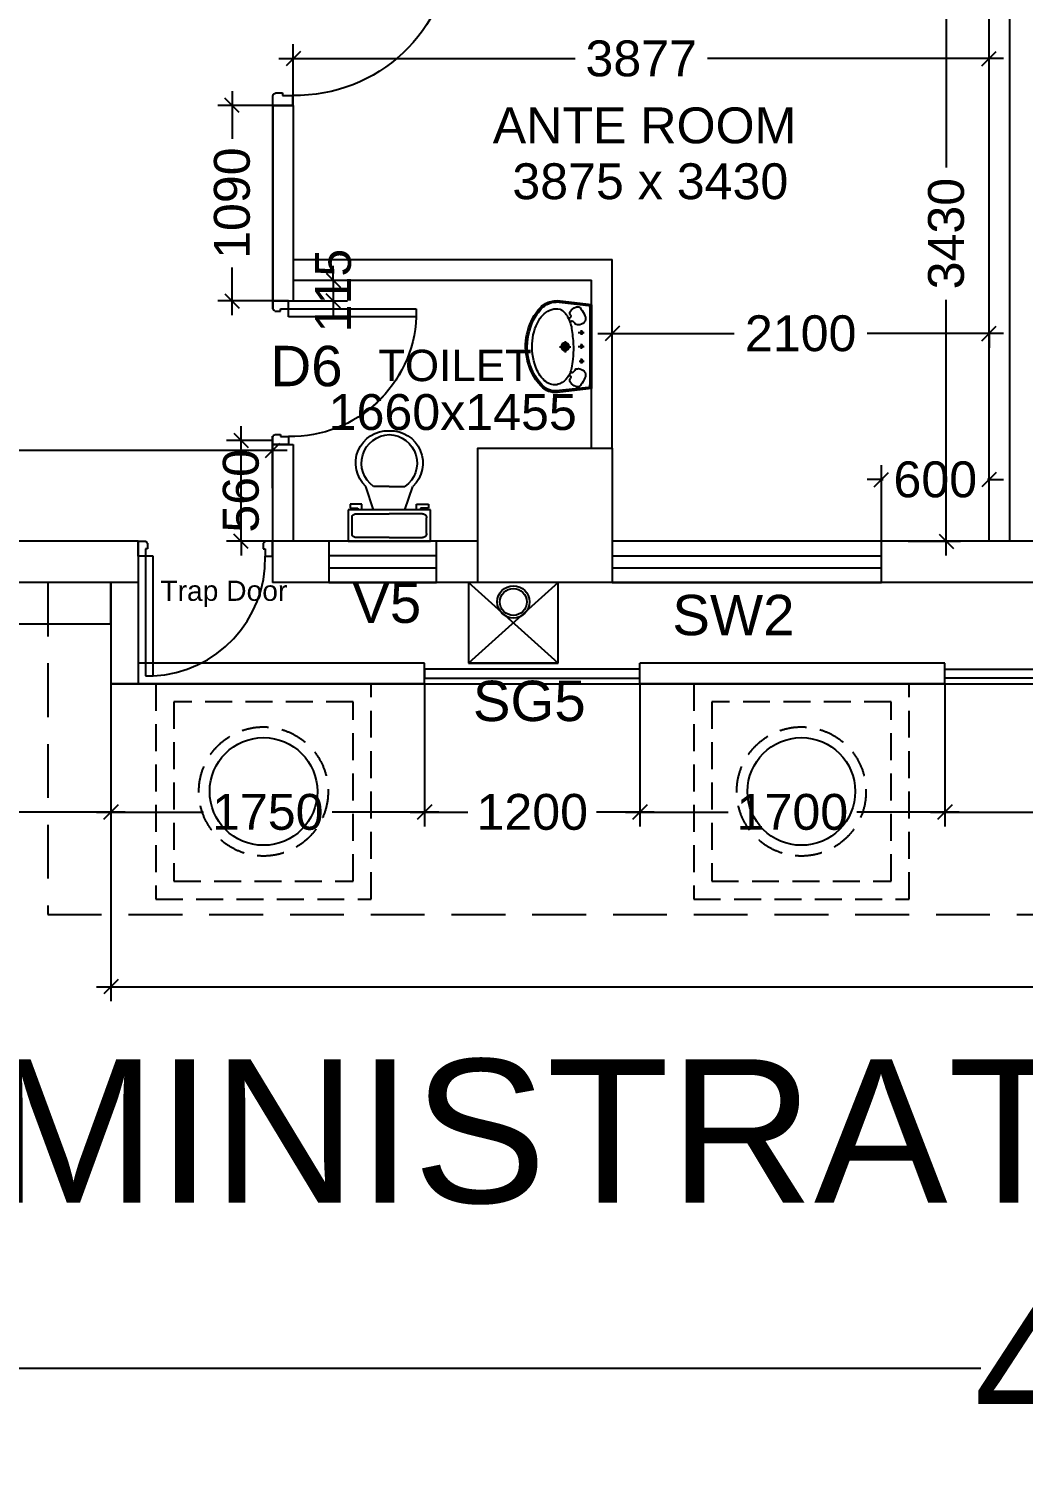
# Model space of a CAD drawing. Extents: x 7620542 to 7843793, y -6476226 to -6093835.
# Drawn here: x 7654914 to 7660458, y -6459746 to -6451786 of the extents above; entities that cross this region are included whole.
import ezdxf
from ezdxf.enums import TextEntityAlignment as Align

# ---------------------------------------------------------------- set-up
doc = ezdxf.new("R2010")
doc.units = 0
doc.header["$LTSCALE"] = 600
doc.header["$MEASUREMENT"] = 0
doc.header["$PDMODE"] = 35
doc.linetypes.add('DASHED', pattern=[0.75, 0.5, -0.25])
doc.linetypes.add('HIDDEN', pattern=[0.375, 0.25, -0.125])
doc.layers.get('0').update_dxf_attribs({"linetype": 'CONTINUOUS'})
doc.layers.get('Defpoints').update_dxf_attribs({"linetype": 'CONTINUOUS'})
for name, color, linetype in [('DIM', 8, 'CONTINUOUS'), ('DIM-TEXT', 8, 'CONTINUOUS'), ('DOOR', 32, 'CONTINUOUS'), ('Duct', 8, 'CONTINUOUS'), ('Ele. Proj', 7, 'CONTINUOUS'), ('joinery', 7, 'CONTINUOUS'), ('JW', 8, 'CONTINUOUS'), ('L1', 2, 'CONTINUOUS'), ('LA-column', 3, 'CONTINUOUS'), ('PIPE', 140, 'CONTINUOUS'), ('Room Dim', 1, 'CONTINUOUS'), ('TEXT', 6, 'CONTINUOUS'), ('Toi-Euip', 8, 'CONTINUOUS'), ('toi-fix', 46, 'CONTINUOUS'), ('Walls', 7, 'CONTINUOUS'), ('WIN', 151, 'CONTINUOUS'), ('Working Dim', 5, 'CONTINUOUS')]:
    doc.layers.add(name, color=color, linetype=linetype)
doc.styles.add('ari', font='arial.ttf')
doc.styles.add('ARIAL', font='arial.ttf')
doc.styles.add('RT', font='romant.shx')
doc.styles.get("Standard").update_dxf_attribs({"font": 'romans.shx'})
doc.dimstyles.new('int. dim', dxfattribs={"dimtxt": 450, "dimasz": 80, "dimexe": 80, "dimexo": 0, "dimgap": 70, "dimtad": 0, "dimdec": 0, "dimzin": 12, "dimdsep": 46, "dimtxsty": 'ari', "dimblk": 'OBLIQUE', "dimcen": 2, "dimdle": 80, "dimclrd": 256, "dimclre": 256, "dimclrt": 6, "dimadec": 0, "dimazin": 0, "dimtfac": 1, "dimtdec": 0, "dimtix": 1, "dimtmove": 2, "dimatfit": 3, "dimfxl": 1, "dimtolj": 1, "dimtzin": 0, "dimlwd": -1, "dimlwe": -1, "dimarcsym": 0})
doc.dimstyles.new('STANDARD$0', dxfattribs={"dimscale": 0, "dimtxt": 150, "dimasz": 125, "dimexe": 0.75, "dimexo": 1, "dimgap": 25, "dimtad": 1, "dimdec": 0, "dimdsep": 46, "dimtxsty": 'Standard', "dimblk1": 'DOT', "dimblk2": 'DOT', "dimsah": 1, "dimcen": 2.5, "dimclrd": 1, "dimclre": 1, "dimclrt": 3, "dimadec": 0, "dimazin": 0, "dimtfac": 1, "dimtdec": 0, "dimtmove": 0, "dimatfit": 3, "dimldrblk": 'DOT', "dimfxl": 1, "dimtolj": 1, "dimtzin": 0, "dimarcsym": 0})
doc.dimstyles.new('TEXT', dxfattribs={"dimscale": 0, "dimtxt": 600, "dimasz": 300, "dimexe": 300, "dimexo": 30, "dimgap": 50, "dimtad": 0, "dimdec": 0, "dimzin": 0, "dimdsep": 46, "dimtxsty": 'RT', "dimblk": 'OBLIQUE', "dimcen": 0.09, "dimdle": 300, "dimclrd": 256, "dimclre": 256, "dimclrt": 170, "dimadec": 0, "dimazin": 0, "dimtfac": 1, "dimtdec": 0, "dimtofl": 0, "dimtmove": 2, "dimatfit": 3, "dimfxl": 1, "dimfrac": 2, "dimtolj": 1, "dimtzin": 0, "dimlwd": -1, "dimlwe": -1, "dimarcsym": 0})

# ---------------------------------------------------------------- blocks, each defined once
blk = doc.blocks.new('1000')
at = {"layer": 'DOOR'}
for p, q in [((0, -100), (0, 0)), ((0, 0), (49.7, 0)), ((49.7, 0), (49.7, -2.2)), ((63.2, -49.5), (49.7, -49.5)), ((49.7, -49.5), (49.7, -100)), ((63.2, -13.5), (61, -13.5)), ((63.2, -13.5), (63.2, -49.5)), ((836.8, -13.5), (836.8, -49.5)), ((836.8, -13.5), (839, -13.5)), ((836.8, -49.5), (850.3, -49.5)), ((850.3, 0), (850.3, -2.2)), ((900, 0), (850.3, 0)), ((850.3, -49.5), (850.3, -100)), ((900, -100), (900, 0)), ((49.7, -100), (0, -100)), ((49.7, -100), (49.7, -900.6)), ((100.2, -100), (49.7, -100)), ((100.2, -900.6), (100.2, -100)), ((850.3, -100), (900, -100)), ((49.7, -900.6), (100.2, -900.6))]:
    blk.add_line(p, q, dxfattribs=at)
for centre, major_axis, start_param, end_param in [((49.7, -13.5), (-7.95, 7.95), 3.926991, 5.497787), ((850.3, -13.5), (7.95, 7.95), 0.785398, 2.356194)]:
    blk.add_ellipse(centre, major_axis=major_axis, ratio=1, start_param=start_param, end_param=end_param, dxfattribs=at)
at = {"layer": 'DOOR', "color": 145}
blk.add_ellipse((64.3, -115.3), major_axis=(-519.7, 589.8), ratio=1, start_param=2.464943, end_param=4.009476, dxfattribs=at)
blk = doc.blocks.new('_Oblique')
at = {"color": 0, "linetype": 'ByBlock', "lineweight": -2}
blk.add_line((-0.5, -0.5), (0.5, 0.5), dxfattribs=at)
blk = doc.blocks.new('*D480')
at = {"layer": 'Defpoints', "color": 0, "linetype": 'Continuous', "transparency": 16777216}
for p in [(7682459.1, -6454723.9, -1.4), (7641398.9, -6454873.9, -1.4), (7682459.1, -6457937.2)]:
    blk.add_point(p, dxfattribs=at)
at = {"layer": 'DIM-TEXT', "transparency": 16777216}
for p, q in [((7682459.1, -6454723.9), (7682459.1, -6458237.2)), ((7641398.9, -6454873.9), (7641398.9, -6458237.2)), ((7641098.9, -6457937.2), (7653102.5, -6457937.2)), ((7682759.1, -6457937.2), (7670755.6, -6457937.2))]:
    blk.add_line(p, q, dxfattribs=at)
at = {"layer": 'DIM-TEXT', "linetype": 'Continuous', "transparency": 16777216, "xscale": 300, "yscale": 300, "zscale": 300, "rotation": 180}
blk.add_blockref('_Oblique', (7641398.9, -6457937.2), dxfattribs=at)
at = {"layer": 'DIM-TEXT', "linetype": 'Continuous', "transparency": 16777216, "xscale": 300, "yscale": 300, "zscale": 300}
blk.add_blockref('_Oblique', (7682459.1, -6457937.2), dxfattribs=at)
at = {"layer": 'DIM-TEXT', "color": 170, "linetype": 'Continuous', "transparency": 16777216, "insert": (7661929, -6457937.2), "char_height": 750, "attachment_point": 5, "style": 'ari'}
blk.add_mtext('\\A1;{\\H1.0667x;ADMINISTRATION DEPARTMENT}', dxfattribs=at)
blk = doc.blocks.new('A$C70ED7303')
at = {"layer": 'toi-fix', "color": 8}
for p, q in [((0, 0), (229, 0)), ((229, 0), (229, -174.4)), ((-229, 0), (0, 0)), ((-229, -174.4), (-229, 0)), ((-207.2, -43.6), (-207.2, -130.8)), ((0, -21.8), (-185.4, -21.8)), ((0, -21.8), (185.4, -21.8)), ((207.2, -43.6), (207.2, -130.8)), ((-185.4, -152.6), (0, -152.6)), ((185.4, -152.6), (0, -152.6)), ((229, -174.4), (-229, -174.4)), ((-218.1, -207.2), (-218.1, -185.4)), ((-218.1, -185.4), (-174.4, -185.4)), ((-152.6, -207.2), (-218.1, -207.2)), ((-174.4, -185.4), (-174.4, -174.4)), ((-152.6, -174.4), (-152.6, -207.2)), ((-87.2, -174.4), (-130.8, -305.3)), ((87.2, -174.4), (130.8, -305.3)), ((152.6, -174.4), (152.6, -207.2)), ((152.6, -207.2), (218.1, -207.2)), ((174.4, -185.4), (174.4, -174.4)), ((218.1, -185.4), (174.4, -185.4)), ((218.1, -207.2), (218.1, -185.4)), ((0, -305.3), (-87.2, -305.3)), ((0, -305.3), (87.2, -305.3))]:
    blk.add_line(p, q, dxfattribs=at)
for centre, major_axis, start_param, end_param in [((-188.1, -40.9), (13.6, -13.6), 2.214297, 4.068888), ((188.1, -40.9), (13.6, -13.6), 0.643501, 2.498091), ((-188.1, -133.6), (-13.6, -13.6), 5.35589, 7.21048), ((188.1, -133.6), (-13.6, -13.6), 0.643501, 2.498091), ((-6.6, -436.2), (-127.6, -127.6), 4.686239, 7.105146), ((4.7, -435.5), (-112.7, -112.7), 4.541602, 7.039318), ((6.6, -436.2), (55.8, -171.6), -0.351019, 2.067888), ((-4.7, -435.5), (-112.7, -112.7), 0.814663, 3.31238)]:
    blk.add_ellipse(centre, major_axis=major_axis, ratio=1, start_param=start_param, end_param=end_param, dxfattribs=at)
blk = doc.blocks.new('A$C5FEC0201')
at = {"layer": 'Toi-Euip'}
for p, q in [((0, 473.4), (184.7, 494.1)), ((0, 465.4), (191.4, 486.9)), ((0, 473.4), (0, 20.9)), ((9.6, 458.3), (9.6, 40.4)), ((71.9, 322.5), (39.4, 322.5)), ((54.4, 310.5), (54.4, 336.7)), ((71.9, 247.8), (39.4, 247.8)), ((54.4, 235.7), (54.4, 261.9)), ((173.4, 246.3), (112, 246.3)), ((143.3, 276.5), (143.3, 216.2)), ((66.7, 168.5), (39.4, 168.5)), ((54.4, 156.4), (54.4, 182.7)), ((0, 28.9), (191.4, 7.5)), ((0, 20.9), (184.7, 0.2))]:
    blk.add_line(p, q, dxfattribs=at)
for centre, radius in [((54.4, 322.5), 6.43), ((54.4, 247.8), 6.43), ((143.3, 246.3), 21.6), ((143.3, 246.3), 15.5), ((143.3, 246.3), 10.9), ((54.4, 168.5), 6.43)]:
    blk.add_circle(centre, radius, dxfattribs=at)
for centre, radius, start, end in [((-14.6, 453.5), 24.7, 11.14513, 53.7785), ((194.8, 411.5), 83.2, 73.23918, 96.99591), ((198.4, 409.1), 78.1, 56.79114, 95.14021), ((197.4, 387.4), 106, 42.34, 78.55208), ((181.9, 366.5), 123.1, 31.84149, 61.21457), ((66.2, 397.4), 34, 151.91921, 201.35614), ((155, 371.1), 126.1, 140.59825, 160.41359), ((76, 441.8), 20.7, 62.49081, 153.19095), ((67.6, 406.2), 56.9, 34.96691, 71.64959), ((106.8, 377.5), 8.55, 353.15264, 127.30389), ((273.3, 323.1), 166.8, 149.59023, 175.97193), ((120.5, 410.1), 8.6, 136.04031, 216.10739), ((121.5, 408.7), 8.72, 204.51045, 300.32874), ((100.5, 427.5), 17.9, 320.46419, 39.5358), ((202.8, 375.4), 80.1, 113.69295, 156.38132), ((191.3, 356.4), 94.7, 75.58544, 102.65463), ((173.3, 329.2), 126, 27.7975, 70.69461), ((66.3, 262.6), 287, 13.68007, 43.11994), ((72.7, 260.2), 247.5, 0.51874, 31.0564), ((134.7, 300.9), 200.3, 16.98939, 40.68541), ((74.8, 413.3), 49.2, 215.0585, 257.19296), ((72.7, 395.9), 31.9, 253.96544, 299.92088), ((114.3, 360.7), 26.8, 118.27151, 163.61398), ((898.2, 212.6), 800.7, 171.22276, 177.52001), ((45.2, 246.8), 302.7, 336.19508, 21.84971), ((82.7, 251), 274.2, 347.13905, 16.85156), ((830.4, 250.4), 732.1, 180.24313, 185.54823), ((23.3, 242.5), 297.5, 335.41071, 3.84539), ((397.3, 201.4), 296.4, 184.2321, 193.82674), ((59.7, 235.8), 293.9, 316.38455, 351.02297), ((66.2, 94.9), 34, 158.64386, 208.08079), ((74.8, 79), 49.2, 102.80704, 144.9415), ((155, 121.1), 126.1, 199.58641, 219.40175), ((72.7, 96.3), 31.9, 60.07912, 106.03456), ((114.3, 131.5), 26.8, 196.38602, 241.72849), ((106.5, 113.4), 7.39, 228.29837, 348.68026), ((218.2, 145.9), 109.8, 188.02022, 245.02213), ((120.5, 82.1), 8.6, 143.89261, 223.95969), ((120.7, 84.3), 7.73, 75.15228, 157.93068), ((164.1, 170.3), 139.7, 301.86033, 338.31323), ((67.5, 229.2), 275.4, 316.21733, 337.66735), ((-16.1, 41), 25.7, 308.74871, 358.57964), ((76, 50.4), 20.7, 206.80905, 297.50919), ((67.6, 86), 56.9, 288.35041, 325.03309), ((100.5, 64.8), 17.9, 320.4642, 39.53581), ((199.8, 111.6), 70.9, 246.77794, 302.40806), ((197.9, 98.8), 99.5, 262.39424, 318.61688), ((196, 101.8), 94.4, 267.2238, 318.08952)]:
    blk.add_arc(centre, radius, start, end, dxfattribs=at)
blk = doc.blocks.new('*D748')
at = {"layer": 'Defpoints', "color": 0, "transparency": 16777216}
for p in [(7651769.1, -6453875.3), (7656273.8, -6454137.3), (7656273.8, -6454348.3, 8)]:
    blk.add_point(p, dxfattribs=at)
at = {"layer": 'Working Dim', "transparency": 16777216}
for p, q in [((7651769.1, -6453875.3), (7651769.1, -6454217.3)), ((7656273.8, -6454348.3), (7656273.8, -6454057.3)), ((7651689.1, -6454137.3), (7653648, -6454137.3)), ((7656353.8, -6454137.3), (7654394.8, -6454137.3))]:
    blk.add_line(p, q, dxfattribs=at)
at = {"layer": 'Working Dim', "transparency": 16777216, "xscale": 80, "yscale": 80, "zscale": 80, "rotation": 180}
blk.add_blockref('_Oblique', (7651769.1, -6454137.3), dxfattribs=at)
at = {"layer": 'Working Dim', "transparency": 16777216, "xscale": 80, "yscale": 80, "zscale": 80}
blk.add_blockref('_Oblique', (7656273.8, -6454137.3), dxfattribs=at)
at = {"layer": 'Working Dim', "color": 6, "transparency": 16777216, "insert": (7654021.4, -6454137.3), "char_height": 200, "attachment_point": 5, "style": 'ari'}
blk.add_mtext('\\A1;4505', dxfattribs=at)
blk = doc.blocks.new('*D749')
at = {"layer": 'Defpoints', "color": 0, "transparency": 16777216}
for p in [(7660266.5, -6451953.3), (7656389, -6452213.9, 5.1), (7660266.5, -6452213.9, 0)]:
    blk.add_point(p, dxfattribs=at)
at = {"layer": 'Working Dim', "transparency": 16777216}
for p, q in [((7656389, -6452213.9), (7656389, -6451873.3)), ((7660266.5, -6452213.9), (7660266.5, -6451873.3)), ((7656309, -6451953.3), (7657959.1, -6451953.3)), ((7660346.5, -6451953.3), (7658696.3, -6451953.3))]:
    blk.add_line(p, q, dxfattribs=at)
at = {"layer": 'Working Dim', "transparency": 16777216, "xscale": 80, "yscale": 80, "zscale": 80, "rotation": 180}
blk.add_blockref('_Oblique', (7656389, -6451953.3), dxfattribs=at)
at = {"layer": 'Working Dim', "transparency": 16777216, "xscale": 80, "yscale": 80, "zscale": 80}
blk.add_blockref('_Oblique', (7660266.5, -6451953.3), dxfattribs=at)
at = {"layer": 'Working Dim', "color": 6, "transparency": 16777216, "insert": (7658327.7, -6451953.3), "char_height": 200, "attachment_point": 5, "style": 'ari'}
blk.add_mtext('\\A1;3877', dxfattribs=at)
blk = doc.blocks.new('*D750')
at = {"layer": 'Defpoints', "color": 0, "transparency": 16777216}
for p in [(7659814.8, -6451213.9, -1.3), (7659814.8, -6454643.8, 8), (7660027.6, -6454643.8)]:
    blk.add_point(p, dxfattribs=at)
at = {"layer": 'Working Dim', "transparency": 16777216}
for p, q in [((7660027.6, -6451133.9), (7660027.6, -6452560.6)), ((7659814.8, -6451213.9), (7660107.6, -6451213.9)), ((7660027.6, -6454723.8), (7660027.6, -6453297.1)), ((7659814.8, -6454643.8), (7660107.6, -6454643.8))]:
    blk.add_line(p, q, dxfattribs=at)
at = {"layer": 'Working Dim', "transparency": 16777216, "xscale": 80, "yscale": 80, "zscale": 80}
for p, rotation in [((7660027.6, -6451213.9), 90), ((7660027.6, -6454643.8), 270)]:
    blk.add_blockref('_Oblique', p, dxfattribs=dict(at, rotation=rotation))
at = {"layer": 'Working Dim', "color": 6, "transparency": 16777216, "insert": (7660027.6, -6452928.8), "char_height": 200, "attachment_point": 5, "rotation": 90, "style": 'ari'}
blk.add_mtext('\\A1;3430', dxfattribs=at)
blk = doc.blocks.new('*D860')
at = {"layer": 'Defpoints', "color": 0, "transparency": 16777216}
for p in [(7682459.1, -6454723.9, 5.1), (7641398.9, -6454873.9), (7641398.9, -6459253.4)]:
    blk.add_point(p, dxfattribs=at)
at = {"layer": 'DIM', "color": 8, "transparency": 16777216}
for p, q in [((7682459.1, -6454723.9), (7682459.1, -6459553.4)), ((7641398.9, -6454873.9), (7641398.9, -6459553.4)), ((7641098.9, -6459253.4), (7660221.1, -6459253.4)), ((7682759.1, -6459253.4), (7663637, -6459253.4))]:
    blk.add_line(p, q, dxfattribs=at)
at = {"layer": 'DIM', "color": 8, "transparency": 16777216, "xscale": 300, "yscale": 300, "zscale": 300, "rotation": 180}
blk.add_blockref('_Oblique', (7641398.9, -6459253.4), dxfattribs=at)
at = {"layer": 'DIM', "color": 8, "transparency": 16777216, "xscale": 300, "yscale": 300, "zscale": 300}
blk.add_blockref('_Oblique', (7682459.1, -6459253.4), dxfattribs=at)
at = {"layer": 'DIM', "color": 7, "transparency": 16777216, "insert": (7661929, -6459253.4), "char_height": 750, "attachment_point": 5, "style": 'ari'}
blk.add_mtext('\\A1;41.06m', dxfattribs=at)
blk = doc.blocks.new('*D1150')
at = {"layer": 'Defpoints', "color": 0, "transparency": 16777216}
for p in [(7656097.5, -6454082), (7656274, -6454082), (7656273.8, -6454643.8)]:
    blk.add_point(p, dxfattribs=at)
at = {"layer": 'Working Dim', "transparency": 16777216}
for p, q in [((7656097.5, -6454082), (7656097.5, -6454002)), ((7656274, -6454082), (7656017.5, -6454082)), ((7656097.5, -6454643.8), (7656097.5, -6454082)), ((7656273.8, -6454643.8), (7656017.5, -6454643.8)), ((7656097.5, -6454643.8), (7656097.5, -6454723.8))]:
    blk.add_line(p, q, dxfattribs=at)
at = {"layer": 'Working Dim', "transparency": 16777216, "xscale": 80, "yscale": 80, "zscale": 80}
for p, rotation in [((7656097.5, -6454082), 270), ((7656097.5, -6454643.8), 90)]:
    blk.add_blockref('_Oblique', p, dxfattribs=dict(at, rotation=rotation))
at = {"layer": 'Working Dim', "color": 6, "transparency": 16777216, "insert": (7656097.5, -6454362.9), "char_height": 200, "attachment_point": 5, "rotation": 90, "style": 'ari'}
blk.add_mtext('\\A1;560', dxfattribs=at)
blk = doc.blocks.new('*D1151')
at = {"layer": 'Defpoints', "color": 0, "transparency": 16777216}
for p in [(7656389, -6453188.8), (7656388.8, -6453304), (7656611.7, -6453304)]:
    blk.add_point(p, dxfattribs=at)
at = {"layer": 'Working Dim', "transparency": 16777216}
for p, q in [((7656611.7, -6453188.8), (7656611.7, -6453108.8)), ((7656389, -6453188.8), (7656691.7, -6453188.8)), ((7656611.7, -6453188.8), (7656611.7, -6453304)), ((7656388.8, -6453304), (7656691.7, -6453304)), ((7656611.7, -6453304), (7656611.7, -6453384))]:
    blk.add_line(p, q, dxfattribs=at)
at = {"layer": 'Working Dim', "transparency": 16777216, "xscale": 80, "yscale": 80, "zscale": 80}
for p, rotation in [((7656611.7, -6453188.8), 270), ((7656611.7, -6453304), 90)]:
    blk.add_blockref('_Oblique', p, dxfattribs=dict(at, rotation=rotation))
at = {"layer": 'Working Dim', "color": 6, "transparency": 16777216, "insert": (7656611.7, -6453246.4), "char_height": 200, "attachment_point": 5, "rotation": 90, "style": 'ari'}
blk.add_mtext('\\A1;115', dxfattribs=at)
blk = doc.blocks.new('*D1152')
at = {"layer": 'Defpoints', "color": 0, "transparency": 16777216}
for p in [(7656047.7, -6452213.9), (7656274, -6452213.9), (7656274, -6453304)]:
    blk.add_point(p, dxfattribs=at)
at = {"layer": 'Working Dim', "transparency": 16777216}
for p, q in [((7656047.7, -6452133.9), (7656047.7, -6452400.1)), ((7656274, -6452213.9), (7655967.7, -6452213.9)), ((7656047.7, -6453384), (7656047.7, -6453117.8)), ((7656274, -6453304), (7655967.7, -6453304))]:
    blk.add_line(p, q, dxfattribs=at)
at = {"layer": 'Working Dim', "transparency": 16777216, "xscale": 80, "yscale": 80, "zscale": 80}
for p, rotation in [((7656047.7, -6452213.9), 90), ((7656047.7, -6453304), 270)]:
    blk.add_blockref('_Oblique', p, dxfattribs=dict(at, rotation=rotation))
at = {"layer": 'Working Dim', "color": 6, "transparency": 16777216, "insert": (7656047.7, -6452759), "char_height": 200, "attachment_point": 5, "rotation": 90, "style": 'ari'}
blk.add_mtext('\\A1;1090', dxfattribs=at)
blk = doc.blocks.new('A$C760F7CC1')
at = {"layer": 'Working Dim', "color": 8, "linetype": 'HIDDEN'}
for points in [[(0, 1200), (0, 0), (1200, 0), (1200, 1200)], [(100, 1100), (100, 100), (1100, 100), (1100, 1100)]]:
    blk.add_lwpolyline(points, close=True, dxfattribs=at)
blk.add_circle((600, 600), 360, dxfattribs=at)
at = {"layer": 'Working Dim', "color": 3, "linetype": 'Continuous'}
blk.add_circle((600, 600), 300, dxfattribs=at)
blk = doc.blocks.new('*D1885')
at = {"layer": 'Defpoints', "color": 0, "transparency": 16777216}
for p in [(7651438.9, -6455323.9), (7655372.3, -6455592, 16.1), (7655372.3, -6456153.7)]:
    blk.add_point(p, dxfattribs=at)
at = {"layer": 'Working Dim', "transparency": 16777216}
for p, q in [((7651438.9, -6455323.9), (7651438.9, -6456233.7)), ((7655372.3, -6455592), (7655372.3, -6456233.7)), ((7651358.9, -6456153.7), (7653037.4, -6456153.7)), ((7655452.3, -6456153.7), (7653773.8, -6456153.7))]:
    blk.add_line(p, q, dxfattribs=at)
at = {"layer": 'Working Dim', "transparency": 16777216, "xscale": 80, "yscale": 80, "zscale": 80, "rotation": 180}
blk.add_blockref('_Oblique', (7651438.9, -6456153.7), dxfattribs=at)
at = {"layer": 'Working Dim', "transparency": 16777216, "xscale": 80, "yscale": 80, "zscale": 80}
blk.add_blockref('_Oblique', (7655372.3, -6456153.7), dxfattribs=at)
at = {"layer": 'Working Dim', "color": 6, "transparency": 16777216, "insert": (7653405.6, -6456153.7), "char_height": 200, "attachment_point": 5, "style": 'ari'}
blk.add_mtext('\\A1;3930', dxfattribs=at)
blk = doc.blocks.new('*D1886')
at = {"layer": 'Defpoints', "color": 0, "transparency": 16777216}
for p in [(7655372.7, -6455438.7, 4.5), (7657120.7, -6455438.7, 12), (7657120.7, -6456153.7)]:
    blk.add_point(p, dxfattribs=at)
at = {"layer": 'Working Dim', "transparency": 16777216}
for p, q in [((7655372.7, -6455438.7), (7655372.7, -6456233.7)), ((7657120.7, -6455438.7), (7657120.7, -6456233.7)), ((7655292.7, -6456153.7), (7655887.8, -6456153.7)), ((7657200.7, -6456153.7), (7656605.6, -6456153.7))]:
    blk.add_line(p, q, dxfattribs=at)
at = {"layer": 'Working Dim', "transparency": 16777216, "xscale": 80, "yscale": 80, "zscale": 80, "rotation": 180}
blk.add_blockref('_Oblique', (7655372.7, -6456153.7), dxfattribs=at)
at = {"layer": 'Working Dim', "transparency": 16777216, "xscale": 80, "yscale": 80, "zscale": 80}
blk.add_blockref('_Oblique', (7657120.7, -6456153.7), dxfattribs=at)
at = {"layer": 'Working Dim', "color": 6, "transparency": 16777216, "insert": (7656246.7, -6456153.7), "char_height": 200, "attachment_point": 5, "style": 'ari'}
blk.add_mtext('\\A1;1750', dxfattribs=at)
blk = doc.blocks.new('*D1887')
at = {"layer": 'Defpoints', "color": 0, "transparency": 16777216}
for p in [(7657120.7, -6455438.7, 12), (7658320.3, -6455438.7, 15.8), (7658320.3, -6456153.7)]:
    blk.add_point(p, dxfattribs=at)
at = {"layer": 'Working Dim', "transparency": 16777216}
for p, q in [((7657120.7, -6455438.7), (7657120.7, -6456233.7)), ((7658320.3, -6455438.7), (7658320.3, -6456233.7)), ((7657040.7, -6456153.7), (7657361.6, -6456153.7)), ((7658400.3, -6456153.7), (7658079.4, -6456153.7))]:
    blk.add_line(p, q, dxfattribs=at)
at = {"layer": 'Working Dim', "transparency": 16777216, "xscale": 80, "yscale": 80, "zscale": 80, "rotation": 180}
blk.add_blockref('_Oblique', (7657120.7, -6456153.7), dxfattribs=at)
at = {"layer": 'Working Dim', "transparency": 16777216, "xscale": 80, "yscale": 80, "zscale": 80}
blk.add_blockref('_Oblique', (7658320.3, -6456153.7), dxfattribs=at)
at = {"layer": 'Working Dim', "color": 6, "transparency": 16777216, "insert": (7657720.5, -6456153.7), "char_height": 200, "attachment_point": 5, "style": 'ari'}
blk.add_mtext('\\A1;1200', dxfattribs=at)
blk = doc.blocks.new('*D1888')
at = {"layer": 'Defpoints', "color": 0, "transparency": 16777216}
for p in [(7658320.3, -6455438.7, 15.8), (7660020.4, -6455438.7, 26.1), (7660020.4, -6456153.7)]:
    blk.add_point(p, dxfattribs=at)
at = {"layer": 'Working Dim', "transparency": 16777216}
for p, q in [((7658320.3, -6455438.7), (7658320.3, -6456233.7)), ((7660020.4, -6455438.7), (7660020.4, -6456233.7)), ((7658240.3, -6456153.7), (7658811.5, -6456153.7)), ((7660100.4, -6456153.7), (7659529.2, -6456153.7))]:
    blk.add_line(p, q, dxfattribs=at)
at = {"layer": 'Working Dim', "transparency": 16777216, "xscale": 80, "yscale": 80, "zscale": 80, "rotation": 180}
blk.add_blockref('_Oblique', (7658320.3, -6456153.7), dxfattribs=at)
at = {"layer": 'Working Dim', "transparency": 16777216, "xscale": 80, "yscale": 80, "zscale": 80}
blk.add_blockref('_Oblique', (7660020.4, -6456153.7), dxfattribs=at)
at = {"layer": 'Working Dim', "color": 6, "transparency": 16777216, "insert": (7659170.3, -6456153.7), "char_height": 200, "attachment_point": 5, "style": 'ari'}
blk.add_mtext('\\A1;1700', dxfattribs=at)
blk = doc.blocks.new('*D1889')
at = {"layer": 'Defpoints', "color": 0, "transparency": 16777216}
for p in [(7660020.4, -6455438.7, 26.1), (7662020.3, -6455438.7, 32.8), (7662020.3, -6456153.7)]:
    blk.add_point(p, dxfattribs=at)
at = {"layer": 'Working Dim', "transparency": 16777216}
for p, q in [((7660020.4, -6455438.7), (7660020.4, -6456233.7)), ((7662020.3, -6455438.7), (7662020.3, -6456233.7)), ((7659940.4, -6456153.7), (7660650.3, -6456153.7)), ((7662100.3, -6456153.7), (7661390.3, -6456153.7))]:
    blk.add_line(p, q, dxfattribs=at)
at = {"layer": 'Working Dim', "transparency": 16777216, "xscale": 80, "yscale": 80, "zscale": 80, "rotation": 180}
blk.add_blockref('_Oblique', (7660020.4, -6456153.7), dxfattribs=at)
at = {"layer": 'Working Dim', "transparency": 16777216, "xscale": 80, "yscale": 80, "zscale": 80}
blk.add_blockref('_Oblique', (7662020.3, -6456153.7), dxfattribs=at)
at = {"layer": 'Working Dim', "color": 6, "transparency": 16777216, "insert": (7661020.3, -6456153.7), "char_height": 200, "attachment_point": 5, "style": 'ari'}
blk.add_mtext('\\A1;2000', dxfattribs=at)
blk = doc.blocks.new('*D1893')
at = {"layer": 'Defpoints', "color": 0, "transparency": 16777216}
for p in [(7655372.7, -6455438.7), (7666669.9, -6455438.7), (7666669.9, -6457127.3)]:
    blk.add_point(p, dxfattribs=at)
at = {"layer": 'Working Dim', "transparency": 16777216}
for p, q in [((7655372.7, -6455438.7), (7655372.7, -6457207.3)), ((7666669.9, -6455438.7), (7666669.9, -6457207.3)), ((7655292.7, -6457127.3), (7660584.7, -6457127.3)), ((7666749.9, -6457127.3), (7661457.8, -6457127.3))]:
    blk.add_line(p, q, dxfattribs=at)
at = {"layer": 'Working Dim', "transparency": 16777216, "xscale": 80, "yscale": 80, "zscale": 80, "rotation": 180}
blk.add_blockref('_Oblique', (7655372.7, -6457127.3), dxfattribs=at)
at = {"layer": 'Working Dim', "transparency": 16777216, "xscale": 80, "yscale": 80, "zscale": 80}
blk.add_blockref('_Oblique', (7666669.9, -6457127.3), dxfattribs=at)
at = {"layer": 'Working Dim', "color": 6, "transparency": 16777216, "insert": (7661021.3, -6457127.3), "char_height": 200, "attachment_point": 5, "style": 'ari'}
blk.add_mtext('\\A1;11300', dxfattribs=at)
blk = doc.blocks.new('*D2432')
at = {"layer": 'Defpoints', "color": 0, "transparency": 16777216}
for p in [(7660266.5, -6454300), (7659666.5, -6454643.8, -21.5), (7660266.5, -6454643.8, -21.5)]:
    blk.add_point(p, dxfattribs=at)
at = {"layer": 'Working Dim', "transparency": 16777216}
for p, q in [((7659666.5, -6454643.8), (7659666.5, -6454220)), ((7660266.5, -6454643.8), (7660266.5, -6454220)), ((7659666.5, -6454300), (7659586.5, -6454300)), ((7659666.5, -6454300), (7659675.3, -6454300)), ((7660266.5, -6454300), (7660257.6, -6454300)), ((7660266.5, -6454300), (7660346.5, -6454300))]:
    blk.add_line(p, q, dxfattribs=at)
at = {"layer": 'Working Dim', "transparency": 16777216, "xscale": 80, "yscale": 80, "zscale": 80}
blk.add_blockref('_Oblique', (7659666.5, -6454300), dxfattribs=at)
at = {"layer": 'Working Dim', "transparency": 16777216, "xscale": 80, "yscale": 80, "zscale": 80, "rotation": 180}
blk.add_blockref('_Oblique', (7660266.5, -6454300), dxfattribs=at)
at = {"layer": 'Working Dim', "color": 6, "transparency": 16777216, "insert": (7659966.5, -6454300), "char_height": 200, "attachment_point": 5, "style": 'ari'}
blk.add_mtext('\\A1;600', dxfattribs=at)
blk = doc.blocks.new('*D2434')
at = {"layer": 'Defpoints', "color": 0, "transparency": 16777216}
for p in [(7658166.4, -6453485.6, -14.8), (7660266.5, -6453485.6, -14.8), (7660266.5, -6453485.6)]:
    blk.add_point(p, dxfattribs=at)
at = {"layer": 'Working Dim', "transparency": 16777216}
for p, q in [((7658166.4, -6453485.6), (7658166.4, -6453405.6)), ((7658086.4, -6453485.6), (7658846.4, -6453485.6)), ((7660346.5, -6453485.6), (7659586.4, -6453485.6)), ((7660266.5, -6453485.6), (7660266.5, -6453565.6))]:
    blk.add_line(p, q, dxfattribs=at)
at = {"layer": 'Working Dim', "transparency": 16777216, "xscale": 80, "yscale": 80, "zscale": 80, "rotation": 180}
blk.add_blockref('_Oblique', (7658166.4, -6453485.6), dxfattribs=at)
at = {"layer": 'Working Dim', "transparency": 16777216, "xscale": 80, "yscale": 80, "zscale": 80}
blk.add_blockref('_Oblique', (7660266.5, -6453485.6), dxfattribs=at)
at = {"layer": 'Working Dim', "color": 6, "transparency": 16777216, "insert": (7659216.4, -6453485.6), "char_height": 200, "attachment_point": 5, "style": 'ari'}
blk.add_mtext('\\A1;2100', dxfattribs=at)

msp = doc.modelspace()

# ---------------------------------------------------------------- linework, layer by layer
at = {"layer": 'Duct'}
for p, q in [((7657865.204, -6454873.793, -2.286), (7657365.615, -6455323.52, -2.286)), ((7657865.204, -6455323.395, -2.286), (7657365.615, -6454873.812, -2.286))]:
    msp.add_line(p, q, dxfattribs=at)
at = {"layer": 'Duct', "color": 10, "linetype": 'HIDDEN', "ltscale": 600, "elevation": -2.286}
msp.add_lwpolyline([(7657865.204, -6454873.793), (7657365.615, -6454873.793), (7657365.615, -6455323.52), (7657865.204, -6455323.52)], close=True, dxfattribs=at)
at = {"layer": 'Ele. Proj', "color": 2, "elevation": 20.469}
msp.add_lwpolyline([(7651439.04, -6455103.802), (7655372.435, -6455103.802), (7655372.653, -6455438.651), (7666669.862, -6455438.651), (7666669.862, -6455103.943), (7670601.122, -6455103.943)], dxfattribs=at)
at = {"layer": 'JW', "color": 4}
for points, elevation in [([(7658320.323, -6455355.868), (7657120.723, -6455355.868), (7657120.723, -6455406.435), (7658320.323, -6455406.435)], -29.795), ([(7660020.28, -6455355.868), (7662020.279, -6455355.868), (7662020.279, -6455406.435), (7660020.28, -6455406.435)], -10.445)]:
    msp.add_lwpolyline(points, close=True, dxfattribs=dict(at, elevation=elevation))
at = {"layer": 'L1', "color": 8, "linetype": 'DASHED'}
for p, q in [((7655020.602, -6454874.036, -36.292), (7655020.602, -6456723.933, -36.292)), ((7655020.602, -6456723.933, -36.292), (7667019.812, -6456723.933, -36.292))]:
    msp.add_line(p, q, dxfattribs=at)
at = {"layer": 'L1', "color": 1}
for p, q in [((7655372.653, -6454874.047, -26.619), (7655372.653, -6455438.651, -26.619)), ((7657120.721, -6455323.651, -29.419), (7655524.013, -6455323.651, -36.292)), ((7657120.725, -6455438.651, -30.172), (7657120.721, -6455323.651, -29.419)), ((7657865.472, -6455323.651, -26.213), (7657365.883, -6455323.651, -28.364)), ((7660020.387, -6455323.651, -16.937), (7658320.299, -6455323.651, -24.255)), ((7658320.305, -6455438.651, -25.573), (7658320.299, -6455323.651, -24.255)), ((7660020.38, -6455438.651, -15.32), (7660020.387, -6455323.651, -16.937)), ((7657120.725, -6455438.651, -29.416), (7655372.653, -6455438.651, -36.939)), ((7660020.38, -6455438.651, -16.937), (7658320.305, -6455438.651, -24.254))]:
    msp.add_line(p, q, dxfattribs=at)
for points, elevation in [([(7655524.013, -6454643.944), (7655524.013, -6455438.651)], -36.292), ([(7654538.774, -6454873.802), (7654538.774, -6455103.802), (7655372.435, -6455103.802), (7655372.435, -6454873.802)], 5.676)]:
    msp.add_lwpolyline(points, dxfattribs=dict(at, elevation=elevation))
at = {"layer": 'LA-column', "color": 2, "elevation": -12.739, "flags": 128}
msp.add_lwpolyline([(7658166.641, -6454123.942), (7658166.641, -6454873.942), (7657416.641, -6454873.942), (7657416.641, -6454123.942)], close=True, dxfattribs=at)
at = {"layer": 'PIPE', "color": 2}
for radius in [90, 75]:
    msp.add_circle((7657615.409, -6454981.888, -2.286), radius, dxfattribs=at)
at = {"layer": 'Walls', "linetype": 'Continuous'}
for p, q in [((7660381.464, -6454643.802, -14.83), (7660381.464, -6451098.883, -14.83)), ((7660266.464, -6454643.802, -14.83), (7660266.45, -6451213.883, -14.83)), ((7656273.784, -6452213.8, -14.83), (7656273.784, -6453304.019, -14.83)), ((7656273.962, -6452213.883, -14.83), (7656273.962, -6453304.102, -14.83)), ((7656388.784, -6452213.8, -14.83), (7656388.784, -6453304.023, -14.83)), ((7656388.962, -6452213.883, -14.83), (7656388.962, -6453304.105, -14.83)), ((7656273.784, -6454104.019, -14.83), (7656273.784, -6454643.802, -14.83)), ((7656388.784, -6454104.019, -14.83), (7656388.784, -6454643.802, -14.83))]:
    msp.add_line(p, q, dxfattribs=at)
at = {"layer": 'Walls'}
for p, q in [((7656273.784, -6452213.8, -14.83), (7656388.784, -6452213.8, -14.83)), ((7656273.962, -6452213.883, -14.83), (7656388.962, -6452213.883, -14.83)), ((7656388.784, -6453073.736, -14.83), (7658166.374, -6453073.736, -14.83)), ((7656388.962, -6453073.819, -14.83), (7658003.962, -6453073.819, -14.83)), ((7658166.374, -6454123.799, -14.83), (7658166.374, -6453073.736, -14.83)), ((7656388.962, -6453188.819, -14.83), (7658051.374, -6453188.819, -14.83)), ((7658051.374, -6454123.799, -14.83), (7658051.374, -6453188.736, -14.83)), ((7656273.784, -6453304.023, -14.83), (7656388.784, -6453304.023, -14.83)), ((7656273.962, -6453304.105, -14.83), (7656388.962, -6453304.105, -14.83)), ((7656273.784, -6454104.019, -14.83), (7656388.784, -6454104.019, -14.83)), ((7655523.796, -6454643.802, -14.83), (7654538.874, -6454643.802, -14.83)), ((7657416.436, -6454643.802, -14.83), (7656273.784, -6454643.802, -14.83)), ((7663426.874, -6454643.802, -14.83), (7658166.464, -6454643.802, -14.83)), ((7655523.796, -6454873.802, -14.83), (7641398.735, -6454873.802, -14.83)), ((7657416.463, -6454873.802, -14.83), (7656273.784, -6454873.802, -14.83)), ((7663426.874, -6454873.802, -14.83), (7658166.464, -6454873.802, -14.83))]:
    msp.add_line(p, q, dxfattribs=at)
for points, elevation in [([(7656273.784, -6454643.802), (7656273.784, -6454873.802)], -14.83), ([(7655372.653, -6454873.944), (7655372.653, -6455438.651)], -31.75)]:
    msp.add_lwpolyline(points, dxfattribs=dict(at, elevation=elevation))
at = {"layer": 'WIN', "linetype": 'Continuous'}
for points, elevation in [([(7656586.436, -6454873.802), (7657186.436, -6454873.802), (7657186.436, -6454643.802), (7656586.436, -6454643.802)], -14.83), ([(7658166.464, -6454873.802), (7659666.464, -6454873.802), (7659666.464, -6454643.802), (7658166.464, -6454643.802)], 1.319), ([(7656586.436, -6454792.461), (7657186.436, -6454792.461), (7657186.436, -6454725.143), (7656586.436, -6454725.143)], -14.83), ([(7658166.464, -6454791.019), (7659666.464, -6454791.019), (7659666.464, -6454726.585), (7658166.464, -6454726.585)], 1.319)]:
    msp.add_lwpolyline(points, close=True, dxfattribs=dict(at, elevation=elevation))

# ---------------------------------------------------------------- block references
for p in [(7655622.802, -6456638.651, -30.698), (7658620.351, -6456638.651, -12.187)]:
    msp.add_blockref('A$C760F7CC1', p)
at = {"layer": 'DOOR', "linetype": 'Continuous'}
for p, xscale, yscale, zscale, rotation in [((7656273.962, -6451213.883, -14.83), -1.111111115664273, 1.111111115664244, 1.11111111473295, 89.99998674516415), ((7656273.784, -6453304.019, -14.83), -0.8888888973742964, 0.8888888973742723, 0.8888888973742972, 89.99998667312713), ((7656273.962, -6453304.102, -14.83), -0.8888888973742964, 0.8888888973742723, 0.8888888973742972, 89.99998667312713), ((7655523.796, -6454643.802, -14.83), 0.8333200160414201, 0.8333200160414201, 0.8333200160414201, 1.319101363688232e-05)]:
    msp.add_blockref('1000', p, dxfattribs=dict(at, xscale=xscale, yscale=yscale, zscale=zscale, rotation=rotation))
at = {"layer": 'Toi-Euip', "xscale": -1.032431937754154, "yscale": 1.032431937754154, "zscale": 1.032431937754154}
msp.add_blockref('A$C5FEC0201', (7658051.373, -6453813.816, -14.83), dxfattribs=at)
at = {"layer": 'toi-fix', "linetype": 'Continuous', "xscale": -1, "rotation": 180}
msp.add_blockref('A$C70ED7303', (7656923.69, -6454643.802, -14.83), dxfattribs=at)

# ---------------------------------------------------------------- texts
at = {"layer": 'joinery', "style": 'ari'}
for s, p in [('D6', (7656462.512, -6453779.309, -14.83)), ('D6', (7656462.69, -6453779.392, -14.83)), ('V5', (7656909.61, -6455098.816, -14.83)), ('SW2', (7658841.583, -6455167.511, 1.319)), ('SG5', (7657703.955, -6455646.222, -52.658))]:
    msp.add_text(s, height=225, dxfattribs=at).set_placement(p, align=Align.CENTER)
msp.add_text('Trap Door', height=112.5, dxfattribs=at).set_placement((7655648.149, -6454975.933, -6.883))
at = {"layer": 'Room Dim', "style": 'ARIAL'}
for s, p in [('3875 x 3430', (7658378.453, -6452736.752, -29.661)), ('1660x1455', (7657277.31, -6454023.446, -14.83))]:
    msp.add_text(s, height=200, dxfattribs=at).set_placement(p, align=Align.CENTER)
at = {"layer": 'TEXT', "color": 7, "style": 'ARIAL'}
for s, height, p in [('ANTE ROOM', 200, (7658346.196, -6452425.31, -29.661)), ('TOILET', 175, (7657289.731, -6453751.162, -14.83))]:
    msp.add_text(s, height=height, dxfattribs=at).set_placement(p, align=Align.CENTER)

# ---------------------------------------------------------------- dimensions: what is measured, and where the dimension line sits
at = {"layer": 'DIM'}
dim = msp.add_linear_dim(base=(7641398.913, -6459253.401, -14.83), p1=(7682459.143, -6454723.934, -9.699), p2=(7641398.913, -6454873.885, -14.83), dimstyle='STANDARD$0', override={"dimscale": 1, "dimtxt": 750, "dimasz": 300, "dimexe": 300, "dimexo": 0, "dimgap": 1, "dimtad": 0, "dimdec": 2, "dimlfac": 0.001, "dimzin": 0, "dimpost": 'm', "dimtxsty": 'ari', "dimblk1": 'Oblique', "dimblk2": 'Oblique', "dimcen": 0, "dimdle": 300, "dimclrd": 8, "dimclre": 8, "dimclrt": 7, "dimadec": 2, "dimtdec": 2, "dimtmove": 2, "dimfxl": 0.75, "dimfrac": 1, "dimlwd": 65535, "dimlwe": 65535}, dxfattribs=at)
dim.commit()
dim.dimension.update_dxf_attribs({"geometry": '*D860', "text_midpoint": (7661929.028, -6459253.401, -14.83)})
at = {"layer": 'DIM-TEXT', "linetype": 'Continuous'}
dim = msp.add_linear_dim(base=(7682459.143, -6457937.242, -13.458), p1=(7641398.913, -6454873.885, -14.83), p2=(7682459.143, -6454723.934, -14.83), text='{\\H1.0667x;ADMINISTRATION DEPARTMENT}', dimstyle='TEXT', override={"dimscale": 1, "dimtxt": 750, "dimexo": 0, "dimtxsty": 'ari'}, dxfattribs=at)
dim.commit()
dim.dimension.update_dxf_attribs({"geometry": '*D480', "text_midpoint": (7661929.028, -6457937.242, -13.458)})
at = {"layer": 'Working Dim'}
for base, p1, p2, override, picture, middle in [((7660027.627, -6454643.802, -14.83), (7659814.752, -6451213.883, -16.124), (7659814.752, -6454643.802, -6.851), {"dimtxt": 200}, '*D750', (7660027.627, -6452928.843, -14.83)), ((7656047.682, -6452213.883, -14.83), (7656273.962, -6453304.019, -14.83), (7656273.962, -6452213.883, -14.83), {"dimtxt": 200, "dimarcsym": 1}, '*D1152', (7656047.682, -6452758.951, -14.83)), ((7656611.664, -6453304.023, -14.83), (7656388.962, -6453188.819, -14.83), (7656388.784, -6453304.023, -14.83), {"dimtxt": 200, "dimarcsym": 1}, '*D1151', (7656611.664, -6453246.421, -14.83))]:
    dim = msp.add_linear_dim(base=base, p1=p1, p2=p2, angle=90, dimstyle='int. dim', override=override, dxfattribs=at)
    dim.commit()
    dim.dimension.update_dxf_attribs({"geometry": picture, "text_midpoint": middle})
for base, p1, p2, override, picture, middle in [((7660266.454, -6451953.287, -14.83), (7656388.962, -6452213.883, -9.699), (7660266.454, -6452213.879, -14.851), {"dimtxt": 200}, '*D749', (7658327.708, -6451953.287, -14.83)), ((7660266.459, -6453485.641), (7658166.374, -6453485.641, -14.83), (7660266.459, -6453485.633, -14.83), {"dimtxt": 200}, '*D2434', (7659216.416, -6453485.641)), ((7656273.784, -6454137.259, -14.83), (7651769.054, -6453875.33, -14.83), (7656273.784, -6454348.338, -6.851), {"dimtxt": 200}, '*D748', (7654021.419, -6454137.259, -14.83)), ((7660266.464, -6454299.965, 1.319), (7659666.464, -6454643.815, -20.207), (7660266.464, -6454643.815, -20.207), {"dimtxt": 200}, '*D2432', (7659966.464, -6454299.965, 1.319)), ((7658320.305, -6456153.669, -41.423), (7657120.725, -6455438.651, -29.416), (7658320.305, -6455438.651, -25.573), {"dimtxt": 200, "dimarcsym": 1}, '*D1887', (7657720.515, -6456153.669, -41.423)), ((7660020.38, -6456153.669, -41.423), (7658320.305, -6455438.651, -25.573), (7660020.38, -6455438.651, -15.32), {"dimtxt": 200, "dimarcsym": 1}, '*D1888', (7659170.342, -6456153.669, -41.423)), ((7662020.287, -6456153.669, -41.423), (7660020.38, -6455438.651, -15.32), (7662020.287, -6455438.651, -8.642), {"dimtxt": 200, "dimarcsym": 1}, '*D1889', (7661020.333, -6456153.669, -41.423))]:
    dim = msp.add_linear_dim(base=base, p1=p1, p2=p2, dimstyle='int. dim', override=override, dxfattribs=at)
    dim.commit()
    dim.dimension.update_dxf_attribs({"geometry": picture, "text_midpoint": middle})
dim = msp.add_linear_dim(base=(7656097.549, -6454082.004, -14.83), p1=(7656273.784, -6454643.808, -14.83), p2=(7656273.962, -6454082.004, -14.83), angle=90, text='560', dimstyle='int. dim', override={"dimtxt": 200, "dimarcsym": 1}, dxfattribs=at)
dim.commit()
dim.dimension.update_dxf_attribs({"geometry": '*D1150', "text_midpoint": (7656097.549, -6454362.906, -14.83)})
for base, p1, p2, text, picture, middle in [((7655372.296, -6456153.669, -31.15), (7651438.872, -6455323.885, -31.15), (7655372.296, -6455591.969, -15.01), '3930', '*D1885', (7653405.584, -6456153.669, -31.15)), ((7657120.725, -6456153.669, -41.423), (7655372.653, -6455438.651, -36.939), (7657120.725, -6455438.651, -29.416), '1750', '*D1886', (7656246.689, -6456153.669, -41.423)), ((7666669.862, -6457127.286, -41.423), (7655372.653, -6455438.651, -41.423), (7666669.862, -6455438.651, -41.423), '11300', '*D1893', (7661021.257, -6457127.286, -41.423))]:
    dim = msp.add_linear_dim(base=base, p1=p1, p2=p2, text=text, dimstyle='int. dim', override={"dimtxt": 200, "dimarcsym": 1}, dxfattribs=at)
    dim.commit()
    dim.dimension.update_dxf_attribs({"geometry": picture, "text_midpoint": middle})

doc.saveas('drawing.dxf')
